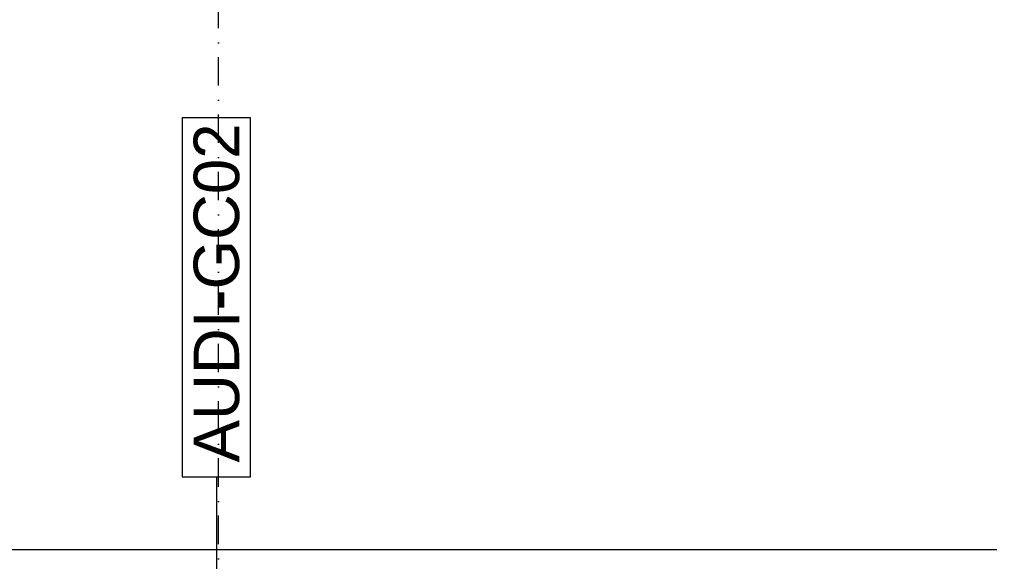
# Model space of a CAD drawing. Extents: x -2050 to 29725, y -1777 to 6820.
# Drawn here: x 8523.7 to 8736.9, y 2862.4 to 2981.5 of the extents above; entities that cross this region are included whole.
import ezdxf
from ezdxf.enums import TextEntityAlignment as Align

# ---------------------------------------------------------------- set-up
doc = ezdxf.new("R2010")
doc.units = 0
doc.header["$LTSCALE"] = 25
doc.header["$MEASUREMENT"] = 0
doc.linetypes.add('DASHDOT2', pattern=[0.5, 0.25, -0.125, 0, -0.125])
doc.layers.get('0').update_dxf_attribs({"color": 9, "lineweight": 9})
for name, color, linetype, lineweight in [('06C', 9, 'Continuous', 9), ('22', 8, 'Continuous', 9), ('24', 9, 'DASHDOT2', 9)]:
    doc.layers.add(name, color=color, linetype=linetype, lineweight=lineweight)
doc.styles.add('Arial', font='arial.ttf', dxfattribs={"height": 2.5})

# ---------------------------------------------------------------- blocks, each defined once
blk = doc.blocks.new('0_wallno')
blk.add_lwpolyline([(-7.84, 1.5), (7.942, 1.5), (7.942, -1.5), (-7.84, -1.5)], close=True)
blk.add_lwpolyline([(7.942, 0), (16.132, 0)])
at = {"style": 'Arial'}
blk.add_attdef('GENISLIK', text='', height=2, dxfattribs=at).set_placement((8.442, 0), align=Align.BOTTOM_LEFT)
blk.add_attdef('DUVARNO', text='', height=2, dxfattribs=at).set_placement((0, 0), align=Align.MIDDLE_CENTER)
blk.add_attdef('YUKSEKLIK', text='', height=2, dxfattribs=at).set_placement((8.442, -0.5), align=Align.TOP_LEFT)

msp = doc.modelspace()

# ---------------------------------------------------------------- linework, layer by layer
at = {"layer": '06C'}
msp.add_line((7067.5, 2865), (10767.5, 2865), dxfattribs=at)
at = {"layer": '24'}
msp.add_lwpolyline([(8567.5, 195), (8567.5, 4035)], dxfattribs=at)

# ---------------------------------------------------------------- block references
at = {"layer": '22'}
ref = msp.add_blockref('0_wallno', (8567.03, 2920.66), dxfattribs=dict(at, xscale=-5, yscale=5, zscale=5, rotation=90))
ref.add_attrib('DUVARNO', 'AUDI-GC02', dxfattribs={"layer": '0', "height": 10, "rotation": 90, "style": 'Arial'}).set_placement((8567.03, 2921.4), align=Align.MIDDLE_CENTER)

doc.saveas('drawing.dxf')
